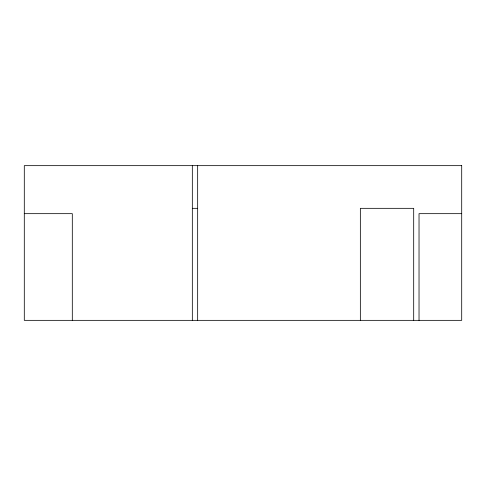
<?xml version="1.0" encoding="UTF-8"?>
<svg xmlns="http://www.w3.org/2000/svg" width="486" height="486" viewBox="0 0 486 486"><rect width="100%" height="100%" fill="white"/><g stroke="black" fill="none" stroke-linecap="round" stroke-linejoin="round"><path stroke-width="0.73" d="M192.328 208.33L197.662 208.33M24.3 213.664L72.305 213.664L72.305 320.347M461.7 213.664L419.029 213.664L419.029 320.347M413.695 320.347L413.695 208.33L360.351 208.33L360.351 320.347M197.662 165.653L197.662 320.347M192.328 165.653L192.328 320.347M461.7 165.653L24.3 165.653L24.3 320.347L461.7 320.347L461.7 165.653"/></g></svg>
